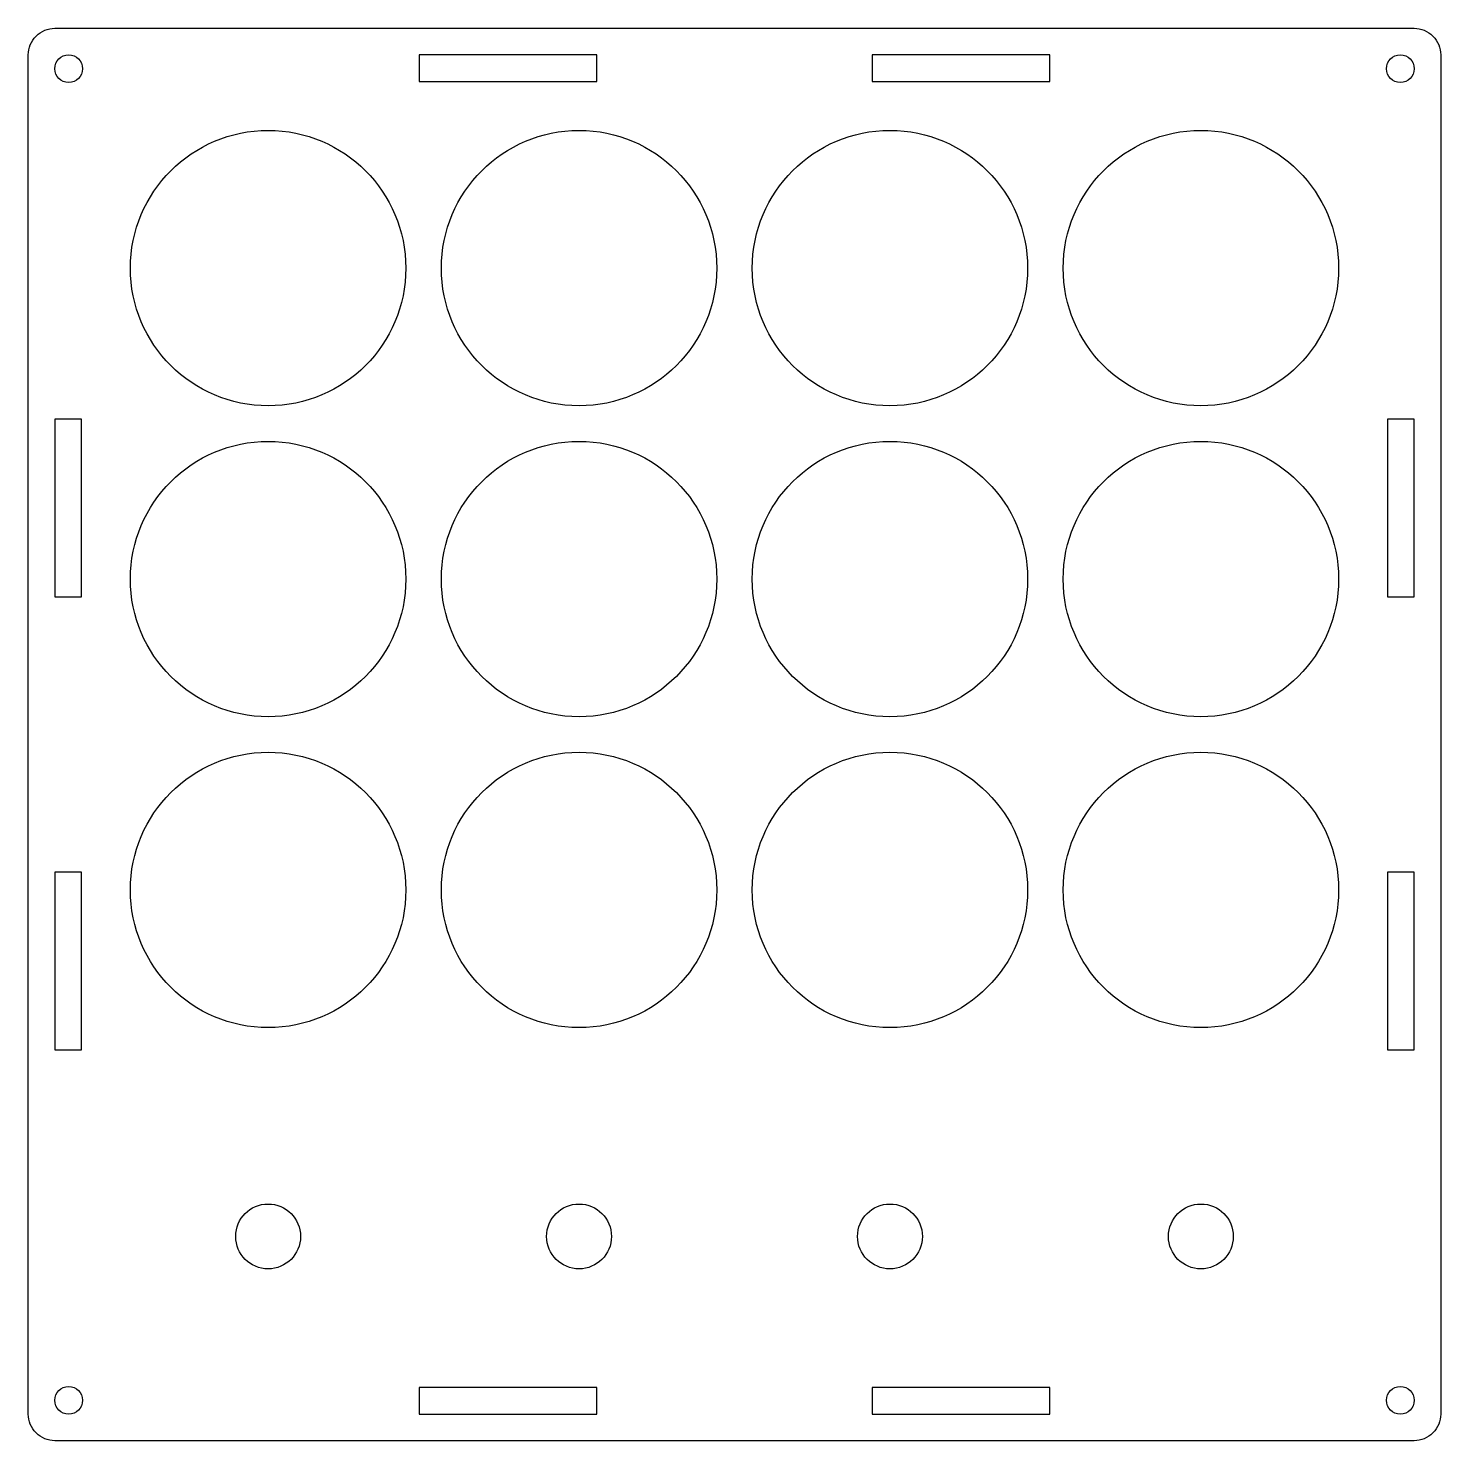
# Model space of a CAD drawing. Header units: millimetres. Extents: x -79 to 80, y -80 to 80.
import ezdxf

# ---------------------------------------------------------------- set-up
doc = ezdxf.new("R2010")
doc.units = ezdxf.units.MM
doc.layers.get('0').update_dxf_attribs({"linetype": 'CONTINUOUS'})

msp = doc.modelspace()

# ---------------------------------------------------------------- linework, layer by layer
msp.add_lwpolyline([(-76.5, -79.5, -0.414214), (-79.5, -76.5), (-79.5, 76.5, -0.414214), (-76.5, 79.5), (76.5, 79.5, -0.414214), (79.5, 76.5), (79.5, -76.5, -0.414214), (76.5, -79.5)], format="xyb", close=True)
for points in [[(-15.5, 76.5), (-35.5, 76.5), (-35.5, 73.49), (-15.5, 73.49)], [(15.5, 73.49), (35.5, 73.49), (35.5, 76.5), (15.5, 76.5)], [(-73.49, 35.5), (-76.5, 35.5), (-76.5, 15.5), (-73.49, 15.5)], [(76.5, 15.5), (76.5, 35.5), (73.49, 35.5), (73.49, 15.5)], [(-73.49, -35.5), (-73.49, -15.5), (-76.5, -15.5), (-76.5, -35.5)], [(73.49, -15.5), (73.49, -35.5), (76.5, -35.5), (76.5, -15.5)], [(-15.5, -73.49), (-35.5, -73.49), (-35.5, -76.5), (-15.5, -76.5)], [(35.5, -73.49), (15.5, -73.49), (15.5, -76.5), (35.5, -76.5)]]:
    msp.add_lwpolyline(points, close=True)
for centre, radius in [((-74.95, 74.95), 1.55), ((74.95, 74.95), 1.55), ((-52.5, 52.5), 15.5), ((-17.5, 52.5), 15.5), ((17.5, 52.5), 15.5), ((52.5, 52.5), 15.5), ((-52.5, 17.5), 15.5), ((-17.5, 17.5), 15.5), ((17.5, 17.5), 15.5), ((52.5, 17.5), 15.5), ((-52.5, -17.5), 15.5), ((-17.5, -17.5), 15.5), ((17.5, -17.5), 15.5), ((52.5, -17.5), 15.5), ((-52.5, -56.5), 3.65), ((-17.5, -56.5), 3.65), ((17.5, -56.5), 3.65), ((52.5, -56.5), 3.65), ((-74.95, -74.95), 1.55), ((74.95, -74.95), 1.55)]:
    msp.add_circle(centre, radius)

doc.saveas('drawing.dxf')
